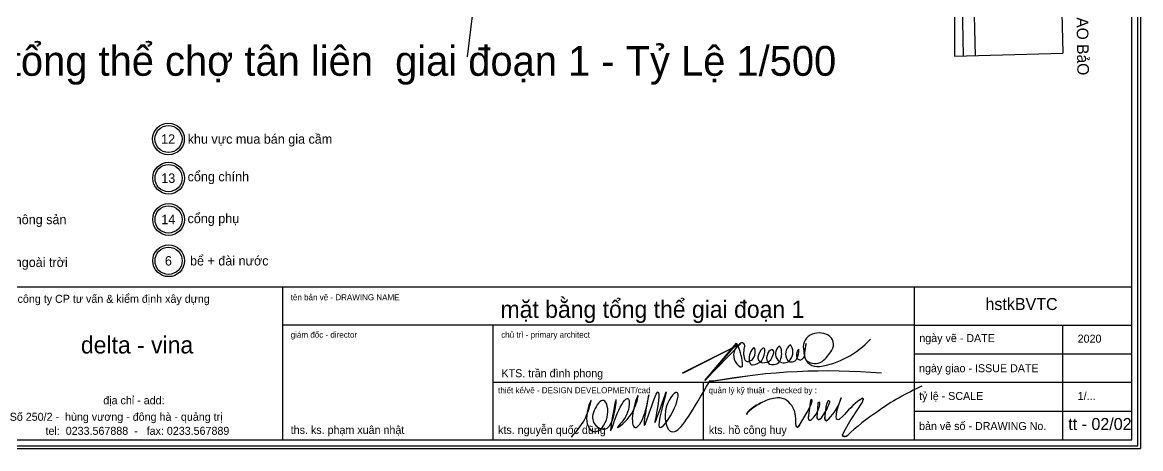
# Model space of a CAD drawing. Extents: x -31423 to 1909503, y -2344077 to 1640342.
# Drawn here: x 40923 to 184932, y -273472 to -218624 of the extents above; entities that cross this region are included whole.
import ezdxf

# ---------------------------------------------------------------- set-up
doc = ezdxf.new("R2010")
doc.units = 0
for name, color, linetype in [('Level 1', 7, 'Continuous'), ('Level 2', 7, 'Continuous'), ('Level 20', 7, 'Continuous'), ('Level 24', 7, 'Continuous'), ('Level 26', 7, 'Continuous'), ('Level 28', 7, 'Continuous'), ('Level 29', 7, 'Continuous'), ('Level 6', 7, 'Continuous')]:
    doc.layers.add(name, color=color, linetype=linetype)

# ---------------------------------------------------------------- blocks, each defined once
blk = doc.blocks.new('SC6460')
at = {"layer": 'Level 1'}
blk.add_line((0, 0), (0, 0), dxfattribs=at)
blk = doc.blocks.new('DINHPH')
at = {"layer": 'Level 29'}
for p, q in [((-122, 140), (14445, 7391)), ((0, 0), (14445, 7391)), ((5473, -1835), (13432, 7508)), ((13482, 7418), (5473, -1835)), ((14445, 7391), (5473, -1835)), ((30812, 7465), (30348, 5405)), ((30475, 5127), (30812, 7465)), ((6578, -1889), (7655, -1994)), ((6757, -1768), (7726, -1901)), ((7726, -1901), (16251, -670))]:
    blk.add_line(p, q, dxfattribs=at)
for centre, radius, start, end in [((33336, 6646), 3236, 117.66353, 202.55508), ((34045, 5393), 4675, 61.07737, 118.22784), ((30946, 23038), 21587, 278.46999, 317.67018), ((35212, 7262), 2477, 323.5787, 63.79921), ((16012, 4493), 3314, 154.25386, 239.56437), ((17278, 3541), 4878, 123.27546, 150.63772), ((3220, 1809), 11694, 3.46792, 29.1665), ((14780, 6929), 712, 353.3389, 104.49898), ((20776, 5065), 5581, 161.38652, 195.84537), ((20062, 3755), 3503, 134.85775, 197.8573), ((17845, 5927), 401, 67.40382, 129.21497), ((14391, 5478), 3700, 335.78035, 12.79639), ((22099, 3643), 3332, 130.2208, 173.32965), ((15898, 5763), 4615, 326.15303, 2.90144), ((20178, 5948), 332, 8.39353, 133.94282), ((22757, 4256), 1708, 100.80478, 173.10681), ((21775, 5244), 956, 334.17522, 46.19584), ((25674, 4843), 2504, 132.05534, 219.26557), ((24136, 6471), 270, 34.66048, 121.01633), ((20670, 4893), 4037, 326.35159, 10.22134), ((22859, 5656), 1785, 358.50996, 32.88035), ((28410, 4803), 2722, 125.06526, 214.33059), ((24321, 5340), 3197, 312.22686, 28.8053), ((26899, 6800), 237, 19.8485, 102.81341), ((30211, 4647), 1833, 131.22861, 213.24422), ((24492, 5809), 4516, 332.07091, 2.75646), ((34673, 5364), 4407, 169.10677, 208.91401), ((27986, 10945), 10562, 310.57451, 330.79302), ((16244, 3837), 887, 199.42858, 314.65677), ((16532, 4517), 1354, 284.36245, 335.70744), ((16562, 6758), 4769, 280.65714, 311.62535), ((20071, 3889), 1289, 173.7531, 264.61445), ((19938, 5983), 3376, 270.20273, 308.08105), ((22947, 3783), 2004, 160.21169, 227.61672), ((12729, 8010), 10406, 333.24115, 342.18809), ((25287, 4873), 2239, 226.14705, 301.88994), ((27189, 4206), 1391, 222.39927, 338.38496), ((29633, 4573), 1333, 224.24358, 255.82115), ((28864, 4854), 1634, 285.71771, 9.61771), ((33639, 4957), 3307, 191.59058, 278.46999), ((33075, 6197), 3726, 232.67177, 298.54149), ((36080, -157908), 158483, 85.08983, 100.33209), ((14559, 2002), 431, 238.41296, 329.55694), ((-23845, 169), 38809, 2.3847, 3.46792), ((17488, 2847), 778, 192.31936, 266.76285), ((22460, 4918), 2754, 251.7252, 304.78254)]:
    blk.add_arc(centre, radius, start, end, dxfattribs=at)
blk = doc.blocks.new('CONGHU')
at = {"layer": 'Level 29'}
for points in [[(-28, 48), (28, -48), (174, 345), (373, 605), (822, 1033), (1592, 1680), (1962, 1943), (2332, 2193), (2962, 2547), (3359, 2755), (3928, 3014)], [(12742, -3164), (13165, -2719), (15103, 554), (16086, 2448), (16325, 3381)], [(15965, 3616), (15872, 3494), (15289, -987)], [(20224, 3280), (19997, 2712), (19743, 1812), (19411, -1072)], [(20154, -1438), (20521, -1141), (21923, 564), (22981, 2385), (23598, 4108), (22806, 2084), (22413, 750), (22217, -738)], [(29039, 3686), (28823, 3061), (25982, -1317), (24259, -4330), (23859, -5152)], [(28194, 3633), (28660, 3963), (28779, 4016), (28860, 4032), (28923, 4023), (28991, 3988), (29036, 3944), (29072, 3868), (29079, 3813), (29072, 3757), (28984, 3527), (28705, 2879)], [(28213, 3648), (28688, 3948)], [(28624, 3908), (28774, 4003), (28856, 4013), (28905, 4008), (28932, 3993), (28984, 3957), (29022, 3920), (29045, 3881), (29060, 3808), (29056, 3767), (29053, 3736), (29037, 3681)], [(-133, 245), (-28, 48), (155, 456), (663, 948), (1599, 1740)], [(17736, 2698), (17520, -771)], [(13181, -2693), (12826, -3146), (12742, -3164), (12526, -3174), (12399, -3072), (12327, -3026), (12277, -2896)], [(15346, -546), (15337, -968), (15402, -1233), (15499, -1342), (15633, -1420), (15798, -1453), (15948, -1418), (16048, -1377), (16223, -1253)], [(17509, -835), (17614, -1093), (17734, -1216), (17938, -1274), (18083, -1293), (18205, -1218), (18620, -858)], [(17985, -1315), (18408, -1010), (18620, -858)], [(19452, -714), (19479, -1243), (19778, -1514), (19926, -1472), (20097, -1422), (20521, -1141)], [(23146, -1177), (23922, -577)], [(24078, -4703), (23932, -5031), (23886, -5165), (23896, -5208), (23924, -5330), (23993, -5433), (24055, -5465), (24079, -5474), (24280, -5532), (24345, -5536), (24419, -5536), (24512, -5527), (24595, -5513), (24689, -5485), (24883, -5420), (25026, -5364), (25100, -5299)], [(25028, -5368), (24547, -5565), (24184, -5538), (23905, -5315), (23935, -4996)], [(23920, -5155), (23943, -5295), (24005, -5374), (24044, -5426), (24198, -5509)], [(24476, -5509), (25028, -5368)], [(24799, -5427), (25013, -5345), (25191, -5197), (25503, -4916), (25792, -4657)]]:
    blk.add_lwpolyline(points, dxfattribs=at)
for centre, radius, start, end in [((67683, -47864), 59862, 113.5869, 125.73451), ((8307, -7779), 11646, 112.16, 136.4447), ((8426, -5296), 9449, 94.89267, 118.52355), ((7870, 447), 3680, 54.63769, 93.88478), ((6771, -922), 5433, 4.59029, 53.53827), ((16105, 3439), 227, 345.38597, 128.29752), ((18014, 2723), 279, 48.70996, 185.24814), ((15878, 2626), 2341, 338.97858, 7.53618), ((8165, 7213), 13207, 322.33122, 340.88064), ((20456, 3107), 289, 310.43458, 143.30406), ((46795, -19512), 29693, 128.74128, 140.38071), ((28860, 3813), 219, 324.61395, 141.91267), ((11786, 3509), 6510, 311.45107, 344.65039), ((62392, -44616), 54190, 123.19872, 133.59189), ((-32216, -3357), 44495, 0.5939, 3.69918), ((15773, -1008), 484, 177.52271, 311.69046), ((17944, -879), 437, 165.68929, 275.41487), ((19827, -1164), 426, 167.50731, 320.02147), ((22793, -720), 577, 181.80763, 307.66882), ((12619, -2840), 347, 189.40815, 290.74695), ((24290, -5119), 432, 184.42537, 295.47631)]:
    blk.add_arc(centre, radius, start, end, dxfattribs=at)
blk = doc.blocks.new('QUOCDU')
at = {"layer": 'Level 29'}
blk.add_open_spline([(0, 0), (2249, 2648), (5021, 5912), (7596, 15529), (3702, 5530), (7777, -265), (13119, 6355), (11181, 14610), (6840, 8566), (6833, 4208), (11815, 1361), (14613, 7070), (15371, 16951), (11934, -2855), (15026, 8669), (19646, 15390), (19368, 6991), (12854, 1231), (20976, 7035), (23060, 17148), (19748, 7551), (20671, 1274), (24839, 6680), (26672, 19866), (22370, -4179), (29568, 20196), (29043, 9632), (26470, 358), (34189, 22944), (26458, -1831), (34784, 8444), (36638, 17905), (29463, 9455), (33342, -3326), (40471, 8990), (46097, 18710)], degree=3, dxfattribs=at)
blk = doc.blocks.new('KTC')
at = {"layer": 'Level 1'}
for p, q in [((417756, 2220), (417756, 294763)), ((419299, 677), (419299, 296306)), ((12608, 40383), (417756, 40383)), ((205468, 40383), (205468, 2220)), ((205468, 40383), (205468, 2220)), ((363331, 40383), (363331, 2220)), ((363331, 40377), (417756, 40377)), ((363331, 40377), (417756, 40377)), ((363331, 30842), (205468, 30842)), ((258089, 2220), (258089, 30842)), ((363331, 30842), (417756, 30842)), ((400528, 2220), (400528, 30842)), ((363331, 23687), (417756, 23687)), ((417756, 16531), (258089, 16531)), ((310710, 2220), (310710, 16531)), ((363331, 9375), (417756, 9375)), ((11065, 677), (419299, 677)), ((12608, 2220), (417756, 2220))]:
    blk.add_line(p, q, dxfattribs=at)
at = {"layer": 'Level 2'}
for p in [(419975, 296983), (0, 0)]:
    blk.add_line(p, (419975, 0), dxfattribs=at)
at = {"layer": 'Level 1'}
blk.add_blockref('SC6460', (310710, 30842), dxfattribs=at)
at = {"layer": 'Level 29'}
for name, p in [('DINHPH', (305536, 18818)), ('CONGHU', (321550, 8562))]:
    blk.add_blockref(name, p, dxfattribs=at)
at = {"layer": 'Level 29', "xscale": 0.75, "yscale": 0.75}
blk.add_blockref('QUOCDU', (277693, 2857), dxfattribs=at)
at = {"layer": 'Level 26'}
for s, height, p in [('công ty CP tư vấn & kiểm định xây dựng ', 2000, (139239, 36420)), ('tên bản vẽ - DRAWING NAME', 1500, (207516, 37054)), ('hstkBVTC', 3000, (381178, 34617)), ('delta - vina', 4290.86, (155076, 23759)), ('giám đốc - director', 1500, (207516, 27697)), ('chủ trì - primary architect', 1500, (260137, 27697)), ('ngày vẽ - DATE', 2000, (364655, 26616)), ('2020', 2000, (404235, 26462)), ('KTS. trần đình phong', 2000, (260197, 17827)), ('ngày giao - ISSUE DATE ', 2000, (364592, 19082)), ('thiết kế/vẽ - DESIGN DEVELOPMENT/cad', 1500, (259350, 13827)), ('quản lý kỹ thuật - checked by :', 1500, (311971, 13827)), ('tỷ lệ - SCALE', 2000, (364592, 12150)), ('1/...', 2000, (404235, 12150)), ('địa chỉ - add:', 2000, (160663, 11064)), ('Số 250/2 -  hùng vương - đông hà - quảng trị', 2000, (137272, 6951)), ('ths. ks. phạm xuân nhật', 2000, (207516, 3675)), ('kts. nguyễn quốc dũng', 2000, (259350, 3675)), ('kts. hồ công huy', 2000, (312034, 3675)), ('bản vẽ số - DRAWING No.  ', 2000, (364592, 4643)), ('tel:  0233.567888  -   fax: 0233.567889', 2000, (146222, 3441))]:
    blk.add_text(s, height=height, dxfattribs=at).set_placement(p)

msp = doc.modelspace()

# ---------------------------------------------------------------- linework, layer by layer
at = {"layer": 'Level 1'}
for points in [[(163776, -124131), (168140, -143350), (171340, -161345), (173409, -180751), (174395, -201887), (174932, -222605)], [(150894, -127056), (155189, -145970), (158253, -163204), (160232, -181760), (160955, -209778), (160965, -222967)], [(151723, -126867), (156022, -145802), (159095, -163084), (161080, -181695), (161823, -209669), (162072, -222938)], [(158510, -153738), (160145, -162935), (162137, -181614), (163102, -202297), (163636, -222898)], [(98252, -223050), (100568, -204027), (122933, -207357)], [(160965, -222967), (174932, -222605)]]:
    msp.add_lwpolyline(points, dxfattribs=at)
at = {"layer": 'Level 20'}
for centre, radius in [((59740, -233630), 2041), ((59740, -233630), 1744), ((59749, -238669), 2041), ((59749, -238669), 1744), ((59749, -243986), 2041), ((59749, -243986), 1744), ((59749, -249304), 2041), ((59749, -249304), 1744)]:
    msp.add_circle(centre, radius, dxfattribs=at)

# ---------------------------------------------------------------- block references
at = {"layer": 'Level 1', "xscale": 0.5151612180285156, "yscale": 0.5151612179353834}
msp.add_blockref('KTC', (-31423, -273472), dxfattribs=at)

# ---------------------------------------------------------------- texts
at = {"layer": 'Level 20'}
for s, p in [('12', (58800, -234235)), ('khu vực mua bán gia cầm', (62209, -234236)), ('13', (58810, -239274)), ('cổng chính', (62204, -239077)), ('khu vực mua bán nông sản', (26986, -244591)), ('cổng phụ', (62195, -244459)), ('14', (58810, -244591)), ('khu vực mua bán ngoài trời', (26986, -250097)), ('6', (59280, -249909)), ('bể + đài nước', (62514, -249904))]:
    msp.add_text(s, height=1210, dxfattribs=at).set_placement(p)
at = {"layer": 'Level 24'}
msp.add_text('mặt bằng tổng thể chợ tân liên  giai đoạn 1 - Tỷ Lệ 1/500', height=3840, dxfattribs=at).set_placement((16473, -225497))
at = {"layer": 'Level 28'}
for s, height, p in [('mặt bằng tổng thể giai đoạn 1 ', 2210.49, (102504, -256649)), ('tt - 02/02', 1545.5, (175612, -271076))]:
    msp.add_text(s, height=height, dxfattribs=at).set_placement(p)
at = {"layer": 'Level 6'}
msp.add_text('ĐI LAO BảO', height=1500, rotation=270.86231, dxfattribs=at).set_placement((176619, -214297))

doc.saveas('drawing.dxf')
